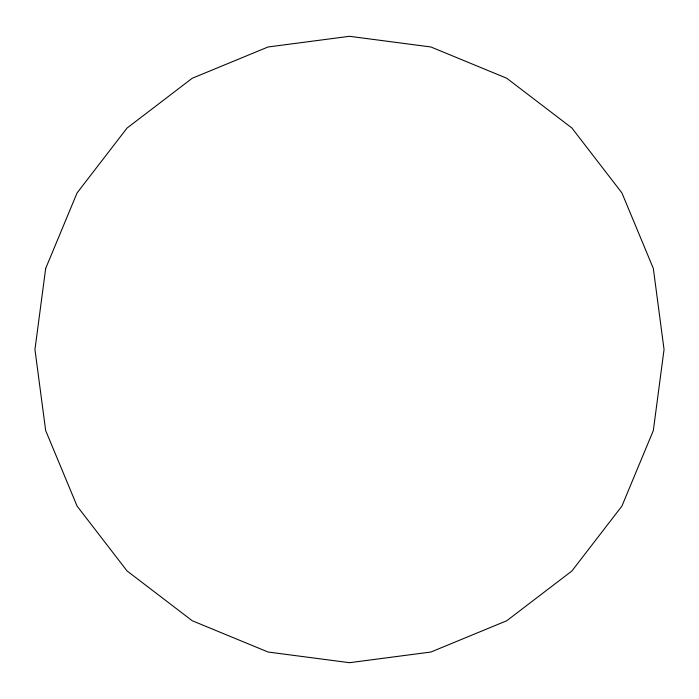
<?xml version="1.0" encoding="UTF-8"?>
<svg xmlns="http://www.w3.org/2000/svg" width="699" height="699" viewBox="0 0 699 699"><rect width="100%" height="100%" fill="white"/><g stroke="black" fill="none" stroke-linecap="round" stroke-linejoin="round"><path stroke-width="1.05" d="M45.671 268.442L34.95 349.5L45.671 430.558L77.091 506.102L127.078 570.969L192.225 620.738L268.093 652.027L349.5 662.696L430.907 652.027L506.775 620.738L571.922 570.969L621.909 506.102L653.329 430.558L664.05 349.5L653.329 268.442L621.909 192.898L571.922 128.031L506.775 78.262L430.907 46.973L349.5 36.304L268.093 46.973L192.225 78.262L127.078 128.031L77.091 192.898L45.671 268.442"/></g></svg>
